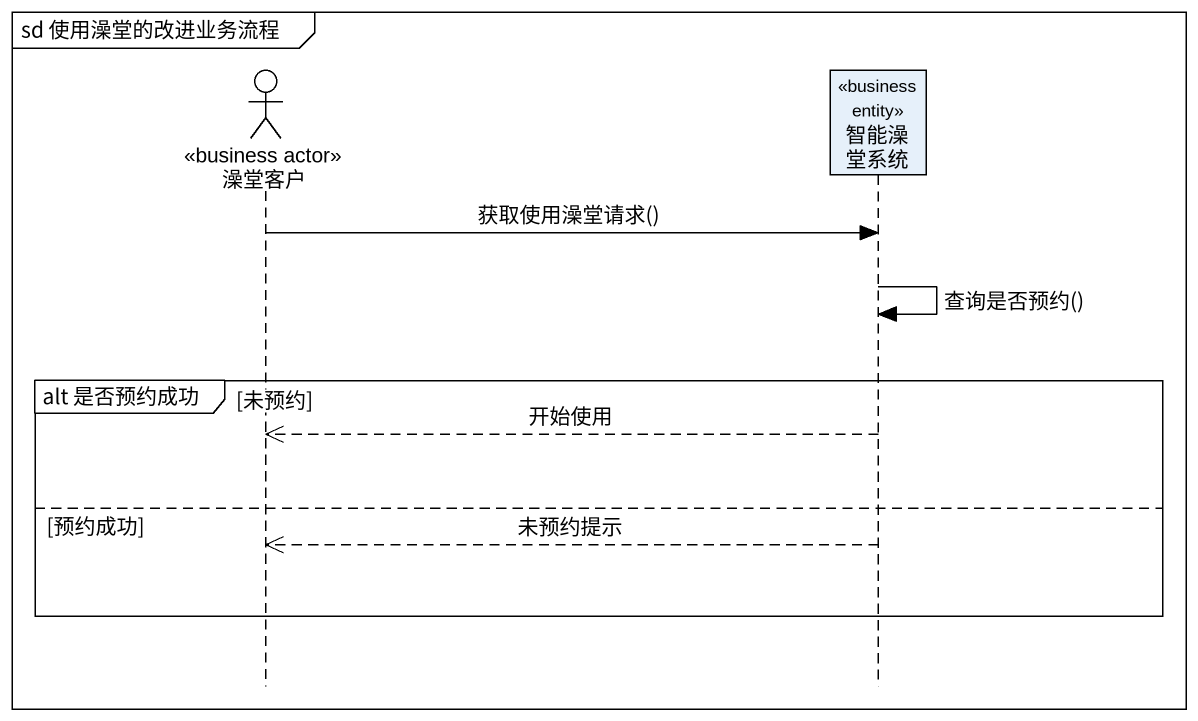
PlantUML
@startuml
mainframe sd 使用澡堂的改进业务流程
hide footbox
actor 澡堂客户 <<business actor>>
participant 智能澡堂系统 <<business entity>>

澡堂客户 -> 智能澡堂系统 : 获取使用澡堂请求()
智能澡堂系统 -> 智能澡堂系统 : 查询是否预约()
group alt 是否预约成功 [未预约]
  智能澡堂系统 -->> 澡堂客户 : 开始使用
else 预约成功
  智能澡堂系统 -->> 澡堂客户 : 未预约提示
end
@enduml
